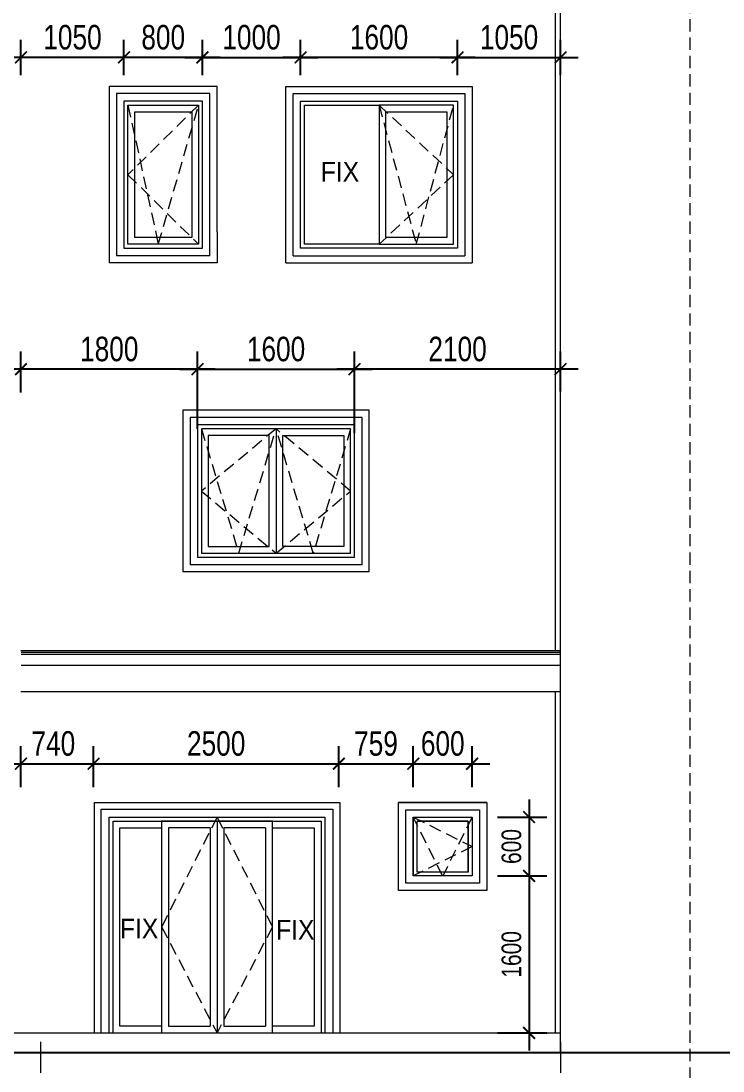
# Model space of a CAD drawing. Header units: millimetres. Extents: x -78046 to 260989, y -99288 to 158505.
# Drawn here: x 200489 to 207645, y 136258 to 146964 of the extents above; entities that cross this region are included whole.
import ezdxf

# ---------------------------------------------------------------- set-up
doc = ezdxf.new("R2010")
doc.units = ezdxf.units.MM
doc.header["$LTSCALE"] = 100
doc.header["$PDMODE"] = 98
doc.linetypes.add('CENTER', pattern=[50.8, 31.75, -6.35, 6.35, -6.35])
doc.linetypes.add('HIDDEN', pattern=[0.375, 0.25, -0.125])
doc.layers.get('Defpoints').update_dxf_attribs({"lineweight": 13})
for name, color, linetype, lineweight in [('-CENTER', 143, 'CENTER', 13), ('-DOOR', 137, 'Continuous', 9), ('-HATCH', 8, 'Continuous', 5), ('-HIDE', 3, 'HIDDEN', 13), ('-LINE1', 7, 'Continuous', 18), ('-TEXT', 7, 'Continuous', 15)]:
    doc.layers.add(name, color=color, linetype=linetype, lineweight=lineweight)
doc.styles.add('AVANH', font='VHAVAN_2.TTF', dxfattribs={"width": 0.8})
doc.styles.add('X-5M-DH-TUM1$0$AVANTH', font='arial.ttf', dxfattribs={"width": 0.9})
doc.dimstyles.new('C_100A3', dxfattribs={"dimscale": 100, "dimtxt": 2.5, "dimasz": 1.2, "dimexe": 1.8, "dimexo": 0, "dimgap": 0.75, "dimtad": 1, "dimdec": 0, "dimzin": 0, "dimdsep": 46, "dimtxsty": 'AVANH', "dimblk": 'ARCHTICK', "dimcen": 0, "dimdle": 1.8, "dimclrd": 256, "dimclre": 256, "dimclrt": 7, "dimadec": 0, "dimazin": 0, "dimtfac": 0.0001, "dimtdec": 0, "dimtix": 1, "dimtmove": 2, "dimatfit": 3, "dimldrblk": 'ARCHTICK', "dimfxl": 1.8, "dimtolj": 1, "dimtzin": 0, "dimarcsym": 0})

# ---------------------------------------------------------------- blocks, each defined once
blk = doc.blocks.new('_ARCHTICK')
at = {"const_width": 0.15}
blk.add_lwpolyline([(-0.5, -0.5), (0.5, 0.5)], dxfattribs=at)
blk = doc.blocks.new('*D312')
at = {"layer": 'Defpoints', "lineweight": -2, "transparency": 16777216}
for p, q in [((200489, 139153), (200489, 139571)), ((201229, 139166), (201229, 139571)), ((200309, 139391), (201409, 139391))]:
    blk.add_line(p, q, dxfattribs=at)
at = {"layer": 'Defpoints', "color": 0, "transparency": 16777216}
for p in [(201229, 139391), (200489, 139153), (201229, 139166)]:
    blk.add_point(p, dxfattribs=at)
at = {"layer": 'Defpoints', "lineweight": -2, "transparency": 16777216, "xscale": 120, "yscale": 120, "zscale": 120, "rotation": 180}
blk.add_blockref('_ARCHTICK', (200489, 139391), dxfattribs=at)
at = {"layer": 'Defpoints', "lineweight": -2, "transparency": 16777216, "xscale": 120, "yscale": 120, "zscale": 120}
blk.add_blockref('_ARCHTICK', (201229, 139391), dxfattribs=at)
at = {"layer": 'Defpoints', "color": 7, "transparency": 16777216, "insert": (200819, 139596), "char_height": 250, "attachment_point": 5, "style": 'AVANH'}
blk.add_mtext('\\A1;740', dxfattribs=at)
blk = doc.blocks.new('*D313')
at = {"layer": 'Defpoints', "lineweight": -2, "transparency": 16777216}
for p, q in [((203729, 139153), (203729, 139571)), ((204488, 139153), (204488, 139571)), ((203549, 139391), (204668, 139391))]:
    blk.add_line(p, q, dxfattribs=at)
at = {"layer": 'Defpoints', "color": 0, "transparency": 16777216}
for p in [(204488, 139391), (203729, 139153), (204488, 139153)]:
    blk.add_point(p, dxfattribs=at)
at = {"layer": 'Defpoints', "lineweight": -2, "transparency": 16777216, "xscale": 120, "yscale": 120, "zscale": 120, "rotation": 180}
blk.add_blockref('_ARCHTICK', (203729, 139391), dxfattribs=at)
at = {"layer": 'Defpoints', "lineweight": -2, "transparency": 16777216, "xscale": 120, "yscale": 120, "zscale": 120}
blk.add_blockref('_ARCHTICK', (204488, 139391), dxfattribs=at)
at = {"layer": 'Defpoints', "color": 7, "transparency": 16777216, "insert": (204108, 139596), "char_height": 250, "attachment_point": 5, "style": 'AVANH'}
blk.add_mtext('\\A1;759', dxfattribs=at)
blk = doc.blocks.new('*D314')
at = {"layer": 'Defpoints', "lineweight": -2, "transparency": 16777216}
for p, q in [((202289, 142807), (202289, 143594)), ((203889, 142761), (203889, 143594)), ((202109, 143414), (204069, 143414))]:
    blk.add_line(p, q, dxfattribs=at)
at = {"layer": 'Defpoints', "color": 0, "transparency": 16777216}
for p in [(203889, 143414), (202289, 142807), (203889, 142761)]:
    blk.add_point(p, dxfattribs=at)
at = {"layer": 'Defpoints', "lineweight": -2, "transparency": 16777216, "xscale": 120, "yscale": 120, "zscale": 120, "rotation": 180}
blk.add_blockref('_ARCHTICK', (202289, 143414), dxfattribs=at)
at = {"layer": 'Defpoints', "lineweight": -2, "transparency": 16777216, "xscale": 120, "yscale": 120, "zscale": 120}
blk.add_blockref('_ARCHTICK', (203889, 143414), dxfattribs=at)
at = {"layer": 'Defpoints', "color": 7, "transparency": 16777216, "insert": (203089, 143618), "char_height": 250, "attachment_point": 5, "style": 'AVANH'}
blk.add_mtext('\\A1;1600', dxfattribs=at)
blk = doc.blocks.new('*D304')
at = {"layer": 'Defpoints', "lineweight": -2, "transparency": 16777216}
for p, q in [((203339, 146412), (203339, 146773)), ((204939, 146412), (204939, 146773)), ((205119, 146593), (203159, 146593))]:
    blk.add_line(p, q, dxfattribs=at)
at = {"layer": 'Defpoints', "color": 0, "transparency": 16777216}
for p in [(203339, 146593), (203339, 146412), (204939, 146412)]:
    blk.add_point(p, dxfattribs=at)
at = {"layer": 'Defpoints', "lineweight": -2, "transparency": 16777216, "xscale": 120, "yscale": 120, "zscale": 120, "rotation": 180}
blk.add_blockref('_ARCHTICK', (203339, 146593), dxfattribs=at)
at = {"layer": 'Defpoints', "lineweight": -2, "transparency": 16777216, "xscale": 120, "yscale": 120, "zscale": 120}
blk.add_blockref('_ARCHTICK', (204939, 146593), dxfattribs=at)
at = {"layer": 'Defpoints', "color": 7, "transparency": 16777216, "insert": (204139, 146797), "char_height": 250, "attachment_point": 5, "style": 'AVANH'}
blk.add_mtext('\\A1;1600', dxfattribs=at)
blk = doc.blocks.new('*D305')
at = {"layer": 'Defpoints', "lineweight": -2, "transparency": 16777216}
for p, q in [((201539, 146412), (201539, 146773)), ((202339, 146412), (202339, 146773)), ((202519, 146593), (201359, 146593))]:
    blk.add_line(p, q, dxfattribs=at)
at = {"layer": 'Defpoints', "color": 0, "transparency": 16777216}
for p in [(201539, 146593), (201539, 146412), (202339, 146412)]:
    blk.add_point(p, dxfattribs=at)
at = {"layer": 'Defpoints', "lineweight": -2, "transparency": 16777216, "xscale": 120, "yscale": 120, "zscale": 120, "rotation": 180}
blk.add_blockref('_ARCHTICK', (201539, 146593), dxfattribs=at)
at = {"layer": 'Defpoints', "lineweight": -2, "transparency": 16777216, "xscale": 120, "yscale": 120, "zscale": 120}
blk.add_blockref('_ARCHTICK', (202339, 146593), dxfattribs=at)
at = {"layer": 'Defpoints', "color": 7, "transparency": 16777216, "insert": (201939, 146797), "char_height": 250, "attachment_point": 5, "style": 'AVANH'}
blk.add_mtext('\\A1;800', dxfattribs=at)
blk = doc.blocks.new('*D302')
at = {"layer": 'Defpoints', "lineweight": -2, "transparency": 16777216}
for p, q in [((201229, 139153), (201229, 139571)), ((203729, 139153), (203729, 139571)), ((201049, 139391), (203909, 139391))]:
    blk.add_line(p, q, dxfattribs=at)
at = {"layer": 'Defpoints', "color": 0, "transparency": 16777216}
for p in [(203729, 139391), (201229, 139153), (203729, 139153)]:
    blk.add_point(p, dxfattribs=at)
at = {"layer": 'Defpoints', "lineweight": -2, "transparency": 16777216, "xscale": 120, "yscale": 120, "zscale": 120, "rotation": 180}
blk.add_blockref('_ARCHTICK', (201229, 139391), dxfattribs=at)
at = {"layer": 'Defpoints', "lineweight": -2, "transparency": 16777216, "xscale": 120, "yscale": 120, "zscale": 120}
blk.add_blockref('_ARCHTICK', (203729, 139391), dxfattribs=at)
at = {"layer": 'Defpoints', "color": 7, "transparency": 16777216, "insert": (202479, 139596), "char_height": 250, "attachment_point": 5, "style": 'AVANH'}
blk.add_mtext('\\A1;2500', dxfattribs=at)
blk = doc.blocks.new('*D303')
at = {"layer": 'Defpoints', "lineweight": -2, "transparency": 16777216}
for p, q in [((204488, 139153), (204488, 139571)), ((205087, 139153), (205087, 139571)), ((204308, 139391), (205267, 139391))]:
    blk.add_line(p, q, dxfattribs=at)
at = {"layer": 'Defpoints', "color": 0, "transparency": 16777216}
for p in [(205087, 139391), (204488, 139153), (205087, 139153)]:
    blk.add_point(p, dxfattribs=at)
at = {"layer": 'Defpoints', "lineweight": -2, "transparency": 16777216, "xscale": 120, "yscale": 120, "zscale": 120, "rotation": 180}
blk.add_blockref('_ARCHTICK', (204488, 139391), dxfattribs=at)
at = {"layer": 'Defpoints', "lineweight": -2, "transparency": 16777216, "xscale": 120, "yscale": 120, "zscale": 120}
blk.add_blockref('_ARCHTICK', (205087, 139391), dxfattribs=at)
at = {"layer": 'Defpoints', "color": 7, "transparency": 16777216, "insert": (204788, 139596), "char_height": 250, "attachment_point": 5, "style": 'AVANH'}
blk.add_mtext('\\A1;600', dxfattribs=at)
blk = doc.blocks.new('*D292')
at = {"layer": 'Defpoints', "lineweight": -2, "transparency": 16777216}
for p, q in [((204939, 146412), (204939, 146773)), ((205989, 146412), (205989, 146773)), ((204759, 146593), (206169, 146593))]:
    blk.add_line(p, q, dxfattribs=at)
at = {"layer": 'Defpoints', "color": 0, "transparency": 16777216}
for p in [(205989, 146593), (204939, 146412), (205989, 146412)]:
    blk.add_point(p, dxfattribs=at)
at = {"layer": 'Defpoints', "lineweight": -2, "transparency": 16777216, "xscale": 120, "yscale": 120, "zscale": 120, "rotation": 180}
blk.add_blockref('_ARCHTICK', (204939, 146593), dxfattribs=at)
at = {"layer": 'Defpoints', "lineweight": -2, "transparency": 16777216, "xscale": 120, "yscale": 120, "zscale": 120}
blk.add_blockref('_ARCHTICK', (205989, 146593), dxfattribs=at)
at = {"layer": 'Defpoints', "color": 7, "transparency": 16777216, "insert": (205464, 146797), "char_height": 250, "attachment_point": 5, "style": 'AVANH'}
blk.add_mtext('\\A1;1050', dxfattribs=at)
blk = doc.blocks.new('*D279')
at = {"layer": 'Defpoints', "lineweight": -2, "transparency": 16777216}
for p, q in [((203889, 142846), (203889, 143594)), ((205989, 143187), (205989, 143594)), ((206169, 143414), (203709, 143414))]:
    blk.add_line(p, q, dxfattribs=at)
at = {"layer": 'Defpoints', "color": 0, "transparency": 16777216}
for p in [(203889, 143414), (205989, 143187), (203889, 142846)]:
    blk.add_point(p, dxfattribs=at)
at = {"layer": 'Defpoints', "lineweight": -2, "transparency": 16777216, "xscale": 120, "yscale": 120, "zscale": 120, "rotation": 180}
blk.add_blockref('_ARCHTICK', (203889, 143414), dxfattribs=at)
at = {"layer": 'Defpoints', "lineweight": -2, "transparency": 16777216, "xscale": 120, "yscale": 120, "zscale": 120}
blk.add_blockref('_ARCHTICK', (205989, 143414), dxfattribs=at)
at = {"layer": 'Defpoints', "color": 7, "transparency": 16777216, "insert": (204939, 143618), "char_height": 250, "attachment_point": 5, "style": 'AVANH'}
blk.add_mtext('\\A1;2100', dxfattribs=at)
blk = doc.blocks.new('*D280')
at = {"layer": 'Defpoints', "lineweight": -2, "transparency": 16777216}
for p, q in [((200489, 146412), (200489, 146773)), ((201539, 146412), (201539, 146773)), ((201719, 146593), (200309, 146593))]:
    blk.add_line(p, q, dxfattribs=at)
at = {"layer": 'Defpoints', "color": 0, "transparency": 16777216}
for p in [(200489, 146593), (200489, 146412), (201539, 146412)]:
    blk.add_point(p, dxfattribs=at)
at = {"layer": 'Defpoints', "lineweight": -2, "transparency": 16777216, "xscale": 120, "yscale": 120, "zscale": 120, "rotation": 180}
blk.add_blockref('_ARCHTICK', (200489, 146593), dxfattribs=at)
at = {"layer": 'Defpoints', "lineweight": -2, "transparency": 16777216, "xscale": 120, "yscale": 120, "zscale": 120}
blk.add_blockref('_ARCHTICK', (201539, 146593), dxfattribs=at)
at = {"layer": 'Defpoints', "color": 7, "transparency": 16777216, "insert": (201014, 146797), "char_height": 250, "attachment_point": 5, "style": 'AVANH'}
blk.add_mtext('\\A1;1050', dxfattribs=at)
blk = doc.blocks.new('*D281')
at = {"layer": 'Defpoints', "lineweight": -2, "transparency": 16777216}
for p, q in [((200489, 143175), (200489, 143594)), ((202289, 143187), (202289, 143594)), ((202469, 143414), (200309, 143414))]:
    blk.add_line(p, q, dxfattribs=at)
at = {"layer": 'Defpoints', "color": 0, "transparency": 16777216}
for p in [(200489, 143414), (200489, 143175), (202289, 143187)]:
    blk.add_point(p, dxfattribs=at)
at = {"layer": 'Defpoints', "lineweight": -2, "transparency": 16777216, "xscale": 120, "yscale": 120, "zscale": 120, "rotation": 180}
blk.add_blockref('_ARCHTICK', (200489, 143414), dxfattribs=at)
at = {"layer": 'Defpoints', "lineweight": -2, "transparency": 16777216, "xscale": 120, "yscale": 120, "zscale": 120}
blk.add_blockref('_ARCHTICK', (202289, 143414), dxfattribs=at)
at = {"layer": 'Defpoints', "color": 7, "transparency": 16777216, "insert": (201389, 143618), "char_height": 250, "attachment_point": 5, "style": 'AVANH'}
blk.add_mtext('\\A1;1800', dxfattribs=at)
blk = doc.blocks.new('*D278')
at = {"layer": 'Defpoints', "lineweight": -2, "transparency": 16777216}
for p, q in [((202339, 146412), (202339, 146773)), ((203339, 146412), (203339, 146773)), ((202159, 146593), (203519, 146593))]:
    blk.add_line(p, q, dxfattribs=at)
at = {"layer": 'Defpoints', "color": 0, "transparency": 16777216}
for p in [(203339, 146593), (202339, 146412), (203339, 146412)]:
    blk.add_point(p, dxfattribs=at)
at = {"layer": 'Defpoints', "lineweight": -2, "transparency": 16777216, "xscale": 120, "yscale": 120, "zscale": 120, "rotation": 180}
blk.add_blockref('_ARCHTICK', (202339, 146593), dxfattribs=at)
at = {"layer": 'Defpoints', "lineweight": -2, "transparency": 16777216, "xscale": 120, "yscale": 120, "zscale": 120}
blk.add_blockref('_ARCHTICK', (203339, 146593), dxfattribs=at)
at = {"layer": 'Defpoints', "color": 7, "transparency": 16777216, "insert": (202839, 146797), "char_height": 250, "attachment_point": 5, "style": 'AVANH'}
blk.add_mtext('\\A1;1000', dxfattribs=at)
blk = doc.blocks.new('*D437')
at = {"layer": 'Defpoints', "lineweight": -2, "transparency": 16777216}
for p, q in [((205668, 139027), (205668, 138067)), ((205345, 138847), (205848, 138847)), ((205345, 138247), (205848, 138247))]:
    blk.add_line(p, q, dxfattribs=at)
at = {"layer": 'Defpoints', "color": 0, "transparency": 16777216}
for p in [(205345, 138847), (205345, 138247), (205668, 138247)]:
    blk.add_point(p, dxfattribs=at)
at = {"layer": 'Defpoints', "lineweight": -2, "transparency": 16777216, "xscale": 120, "yscale": 120, "zscale": 120}
for p, rotation in [((205668, 138847), 90), ((205668, 138247), 270)]:
    blk.add_blockref('_ARCHTICK', p, dxfattribs=dict(at, rotation=rotation))
at = {"layer": 'Defpoints', "color": 7, "transparency": 16777216, "insert": (205489, 138547), "char_height": 200, "attachment_point": 5, "rotation": 90, "style": 'AVANH'}
blk.add_mtext('\\A1;600', dxfattribs=at)
blk = doc.blocks.new('*D438')
at = {"layer": 'Defpoints', "lineweight": -2, "transparency": 16777216}
for p, q in [((205668, 138427), (205668, 136467)), ((205345, 138247), (205848, 138247)), ((205345, 136647), (205848, 136647))]:
    blk.add_line(p, q, dxfattribs=at)
at = {"layer": 'Defpoints', "color": 0, "transparency": 16777216}
for p in [(205345, 138247), (205345, 136647), (205668, 136647)]:
    blk.add_point(p, dxfattribs=at)
at = {"layer": 'Defpoints', "lineweight": -2, "transparency": 16777216, "xscale": 120, "yscale": 120, "zscale": 120}
for p, rotation in [((205668, 138247), 90), ((205668, 136647), 270)]:
    blk.add_blockref('_ARCHTICK', p, dxfattribs=dict(at, rotation=rotation))
at = {"layer": 'Defpoints', "color": 7, "transparency": 16777216, "insert": (205489, 137447), "char_height": 200, "attachment_point": 5, "rotation": 90, "style": 'AVANH'}
blk.add_mtext('\\A1;1600', dxfattribs=at)

msp = doc.modelspace()

# ---------------------------------------------------------------- linework, layer by layer
at = {"layer": '-CENTER', "ltscale": 0.1}
for p, q in [((200688.9, 136557), (200688.9, 134881)), ((205988.7, 136557), (205988.7, 134881))]:
    msp.add_line(p, q, dxfattribs=at)
at = {"layer": '-DOOR', "lineweight": 9}
for p, q in [((203378.7, 144686.8), (203378.7, 146106.8)), ((203378.7, 146106.8), (204138.6, 146106.8)), ((204138.6, 146106.8), (204138.6, 144686.8)), ((204898.7, 146106.8), (204138.6, 146106.8)), ((204208.6, 146036.8), (204828.7, 146036.8)), ((204208.6, 144756.8), (204208.6, 146036.8)), ((204828.7, 146036.8), (204828.7, 144756.8)), ((204898.7, 144686.8), (204898.7, 146106.8)), ((204828.7, 144756.8), (204208.6, 144756.8)), ((204138.6, 144686.8), (203378.7, 144686.8)), ((204138.6, 144686.8), (204898.7, 144686.8)), ((203088.8, 142806.2), (203088.8, 141536.7)), ((202487.6, 138806.2), (202487.6, 136646.8)), ((205046.9, 138806.2), (204527.9, 138806.2)), ((205046.9, 138287.2), (205046.9, 138806.2)), ((201993.8, 138736.8), (201993.8, 136716.8)), ((202416.9, 138736.8), (201993.8, 138736.8)), ((202416.9, 138736.8), (202416.9, 136716.8)), ((202981.4, 138736.8), (202558.2, 138735.8)), ((202558.2, 138735.8), (202558.2, 136716.8)), ((202981.4, 138736.8), (202981.4, 136716.8)), ((201993.8, 136716.8), (202416.9, 136716.8)), ((202558.2, 136716.8), (202981.4, 136716.8))]:
    msp.add_line(p, q, dxfattribs=at)
for points in [[(202299.2, 144686.8), (201579, 144686.8), (201579, 146106.8), (202299.2, 146106.8)], [(202229.2, 144756.8), (201649, 144756.8), (201649, 146036.8), (202229.2, 146036.8)], [(203848.9, 141536.7), (203848.9, 142806.2), (202328.7, 142806.2), (202328.7, 141536.7)], [(203018.8, 142736.2), (202398.7, 142736.2), (202398.7, 141606.7), (203018.8, 141606.7)], [(203158.8, 142736.2), (203778.9, 142736.2), (203778.9, 141606.7), (203158.8, 141606.7)], [(201923.1, 136646.8), (203052, 136646.8), (203052, 138806.8), (201923.1, 138806.8)], [(204527.3, 138806.8), (205047.4, 138806.8), (205047.4, 138286.7), (204527.3, 138286.7)]]:
    msp.add_lwpolyline(points, close=True, dxfattribs=at)
for points in [[(201427.6, 136646.8), (201427.6, 138806.8), (203547.5, 138806.8), (203547.5, 136646.8)], [(201923.1, 136716.8), (201497.6, 136716.8), (201497.6, 138736.8), (201923.1, 138736.8), (201923.1, 136716.8)], [(203052, 138736.8), (203477.5, 138736.8), (203477.5, 136716.8), (203052, 136716.8), (203052, 138736.8)]]:
    msp.add_lwpolyline(points, dxfattribs=at)
at = {"layer": '-HATCH'}
for p, q in [((205938.7, 140546.8), (205938.7, 147046.8)), ((202415.5, 146223.1), (201462.7, 146223.1)), ((201462.7, 146223.1), (201462.7, 144570.5)), ((202415.5, 144570.5), (202415.5, 146223.1)), ((203262.4, 144570.5), (203262.4, 146223.1)), ((203262.4, 146223.1), (205015, 146223.1)), ((205015, 146223.1), (205015, 144570.5)), ((202415.5, 144570.5), (201462.7, 144570.5)), ((203262.4, 144570.5), (205015, 144570.5)), ((203965.2, 142922.5), (202212.4, 142922.5)), ((202212.4, 142922.5), (202212.4, 141420.4)), ((203965.2, 141420.4), (203965.2, 142922.5)), ((203965.2, 141420.4), (202212.4, 141420.4)), ((200489.7, 140526.8), (205988.7, 140526.8)), ((200489.7, 140506.8), (205988.7, 140506.8)), ((200489.7, 140396.8), (205988.7, 140396.8)), ((205938.7, 136646.8), (205938.7, 140126.8))]:
    msp.add_line(p, q, dxfattribs=at)
msp.add_lwpolyline([(201307.6, 136646.8), (201307.6, 138926.8), (203667.5, 138926.8), (203667.5, 136646.8)], dxfattribs=at)
msp.add_lwpolyline([(204412.3, 138921.8), (205162.4, 138921.8), (205162.4, 138171.7), (204412.3, 138171.7)], close=True, dxfattribs=at)
at = {"layer": '-HIDE', "ltscale": 5}
msp.add_line((207306.4, 154107.8), (207306.4, 134990.1), dxfattribs=at)
for points in [[(201579, 146106.8), (201889.1, 144686.8), (202299.2, 146106.8)], [(202299.2, 146106.8), (201579, 145396.8), (202299.2, 144686.8)], [(204138.6, 146106.8), (204898.7, 145396.8), (204138.6, 144686.8)], [(204138.6, 146106.8), (204518.7, 144686.8), (204898.7, 146106.8)], [(202328.7, 142806.2), (202708.8, 141536.7), (203088.8, 142806.2)], [(203848.9, 142806.2), (203468.9, 141536.7), (203088.9, 142806.2)], [(202487.5, 138846.8), (201923.1, 137726.8), (202487.6, 136646.8)], [(202487.6, 138846.8), (203052, 137726.8), (202487.6, 136646.8)], [(204486.9, 138846.7), (205087.4, 138546.7), (204487.3, 138246.7)], [(205087.4, 138846.8), (204787.4, 138246.2), (204487.4, 138846.3)]]:
    msp.add_lwpolyline(points, dxfattribs=at)
msp.add_lwpolyline([(203088.8, 142806.2), (202328.7, 142171.5), (203088.8, 141536.7), (203848.9, 142171.5)], close=True, dxfattribs=at)
at = {"layer": '-LINE1', "color": 0, "lineweight": 20}
for p, q in [((205988.7, 136446.8), (205988.7, 151096.8)), ((202489.2, 146296.8), (201389, 146296.8)), ((201389, 146296.8), (201389, 144496.8)), ((202489.2, 144813.8), (202489.2, 146296.8)), ((203188.7, 144496.8), (203188.7, 146296.8)), ((203188.7, 146296.8), (205088.7, 146296.8)), ((205088.7, 146296.8), (205088.7, 144496.8)), ((202339.2, 146146.8), (201539, 146146.8)), ((201539, 146146.8), (201539, 144646.8)), ((202339.2, 144646.8), (202339.2, 146146.8)), ((202489.2, 144813.8), (202489.2, 144496.8)), ((201539, 144646.8), (202339.2, 144646.8)), ((202489.2, 144496.8), (201389, 144496.8)), ((203188.7, 144496.8), (205088.7, 144496.8)), ((204038.9, 142996.2), (202138.7, 142996.2)), ((202138.7, 142996.2), (202138.7, 141346.7)), ((204038.9, 141346.7), (204038.9, 142996.2)), ((203888.9, 142846.2), (202288.7, 142846.2)), ((202288.7, 142846.2), (202288.7, 141496.7)), ((203888.9, 141496.7), (203888.9, 142846.2)), ((202288.7, 141496.7), (203888.9, 141496.7)), ((204038.9, 141346.7), (202138.7, 141346.7)), ((200488.7, 140546.9), (205988.7, 140546.9)), ((200488.7, 140546.8), (205988.7, 140546.8)), ((200488.7, 140126.8), (205988.7, 140126.8)), ((205237.4, 138996.8), (204337.3, 138996.8)), ((204487.9, 138846.2), (204487.9, 138247.2)), ((199987.7, 136646.8), (205988.7, 136646.8)), ((199988.7, 136446.8), (205988.7, 136446.8))]:
    msp.add_line(p, q, dxfattribs=at)
for points in [[(203338.7, 146146.8), (204938.7, 146146.8), (204938.7, 144646.8), (203338.7, 144646.8)], [(204337.3, 138996.8), (205237.4, 138996.8), (205237.4, 138096.7), (204337.3, 138096.7)], [(204487.3, 138846.8), (205087.4, 138846.8), (205087.4, 138246.7), (204487.3, 138246.7)]]:
    msp.add_lwpolyline(points, close=True, dxfattribs=at)
for points in [[(201237.6, 136646.8), (201237.6, 138996.8), (203737.5, 138996.8), (203737.5, 136646.8)], [(201387.6, 136646.8), (201387.6, 138846.8), (203587.5, 138846.8), (203587.5, 136646.8)], [(201387.6, 136646.8), (201387.6, 138846.8), (203587.5, 138846.8), (203587.5, 136646.8)]]:
    msp.add_lwpolyline(points, dxfattribs=at)
at = {"color": 2}
msp.add_line((196800.4, 136446.8), (208116.1, 136446.8), dxfattribs=at)

# ---------------------------------------------------------------- texts
at = {"layer": '-TEXT', "color": 2, "style": 'X-5M-DH-TUM1$0$AVANTH', "width": 0.9}
for p in [(203544.9, 145327.1), (201497.6, 137610.9), (203089.6, 137598.5)]:
    msp.add_text('FIX', height=200, dxfattribs=at).set_placement(p)

# ---------------------------------------------------------------- dimensions: what is measured, and where the dimension line sits
at = {"layer": 'Defpoints', "color": 2}
for base, p1, p2, picture, middle in [((200488.7, 146592.6), (201539, 146411.5), (200488.7, 146411.5), '*D280', (201013.8, 146796.9)), ((201539, 146592.6), (202339.2, 146411.5), (201539, 146411.5), '*D305', (201939.1, 146796.9)), ((203338.7324, 146592.5807), (202339.2159, 146411.5129), (203338.7324, 146411.5129), '*D278', (202838.9741, 146796.8768)), ((203338.7, 146592.6), (204938.7, 146411.5), (203338.7, 146411.5), '*D304', (204138.7, 146796.9)), ((205988.7, 146592.6), (204938.7, 146411.5), (205988.7, 146411.5), '*D292', (205463.7, 146796.9)), ((200489, 143413.7), (202288.7, 143186.5), (200489, 143175.1), '*D281', (201388.9, 143618)), ((203888.9, 143413.7), (202288.7, 142806.8), (203888.9, 142761.3), '*D314', (203088.8, 143618)), ((203888.9, 143413.7), (205988.7, 143186.5), (203888.9, 142846.2), '*D279', (204938.8, 143618)), ((203728.7, 139391.4), (201228.6, 139153.5), (203728.7, 139153.5), '*D302', (202478.6, 139595.7)), ((204487.9, 139391.4), (203728.7, 139153.5), (204487.9, 139153.5), '*D313', (204108.3, 139595.7)), ((205087.4189, 139391.3707), (204487.8699, 139153.496), (205087.4189, 139153.496), '*D303', (204787.6444, 139595.6668))]:
    dim = msp.add_linear_dim(base=base, p1=p1, p2=p2, dimstyle='C_100A3', dxfattribs=at)
    dim.commit()
    dim.dimension.update_dxf_attribs({"geometry": picture, "text_midpoint": middle})
dim = msp.add_linear_dim(base=(201228.6, 139391.4), p1=(200488.7, 139153.5), p2=(201228.6, 139166), dimstyle='C_100A3', dxfattribs=at)
dim.commit()
dim.dimension.update_dxf_attribs({"geometry": '*D312', "text_midpoint": (200819.3, 139595.7), "dimtype": 160})
at = {"layer": 'Defpoints'}
for base, p1, p2, picture, middle in [((205667.7, 138246.7), (205345.4, 138846.8), (205345.4, 138246.7), '*D437', (205489.2, 138546.7)), ((205667.7, 136646.8), (205345.4, 138246.7), (205345.4, 136646.8), '*D438', (205489.2, 137446.7))]:
    dim = msp.add_linear_dim(base=base, p1=p1, p2=p2, angle=90, dimstyle='C_100A3', override={"dimtxt": 2}, dxfattribs=at)
    dim.commit()
    dim.dimension.update_dxf_attribs({"geometry": picture, "text_midpoint": middle})

doc.saveas('drawing.dxf')
